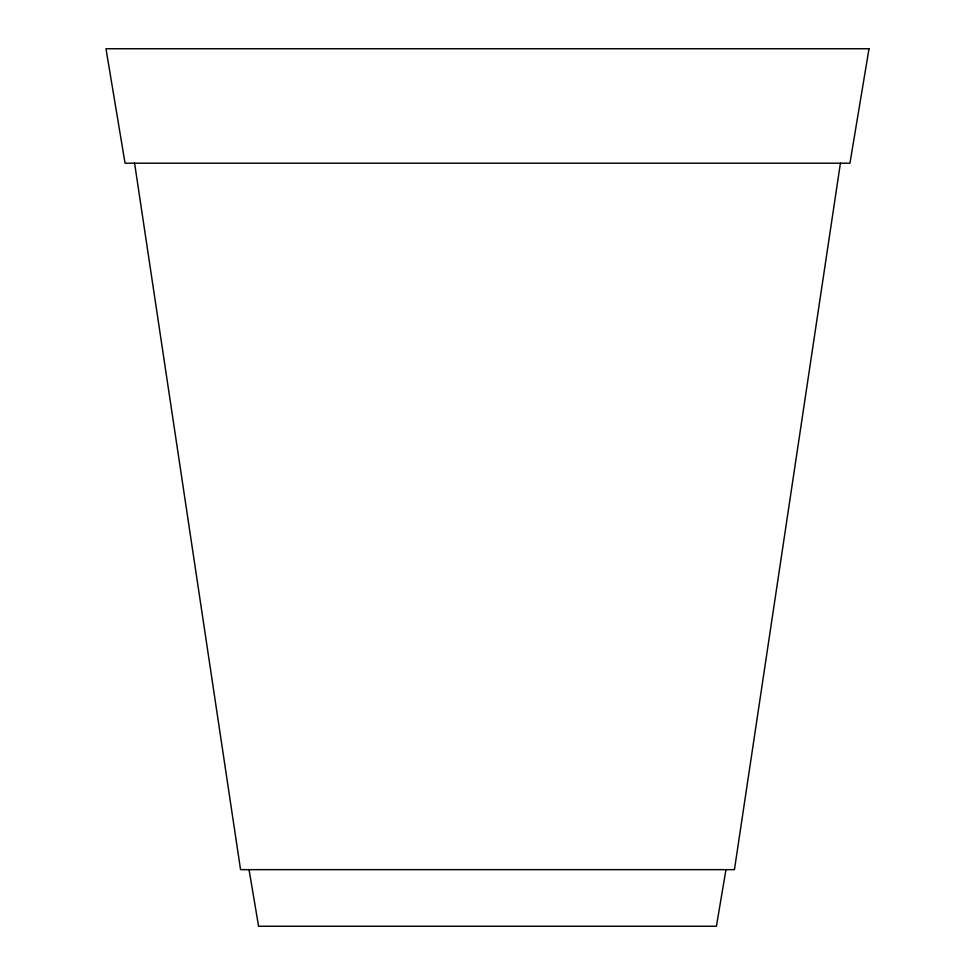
<?xml version="1.0" encoding="UTF-8"?>
<svg xmlns="http://www.w3.org/2000/svg" width="975" height="975" viewBox="0 0 975 975"><rect width="100%" height="100%" fill="white"/><g stroke="black" fill="none" stroke-linecap="round" stroke-linejoin="round"><path stroke-width="1.46" d="M840.413 163.203L734.443 869.651L240.557 869.651L134.587 163.203M725.948 869.651L716.418 926.25L258.582 926.25L249.052 869.651M869.017 48.75L849.944 163.203L125.056 163.203L105.982 48.75L869.017 48.75"/></g></svg>
